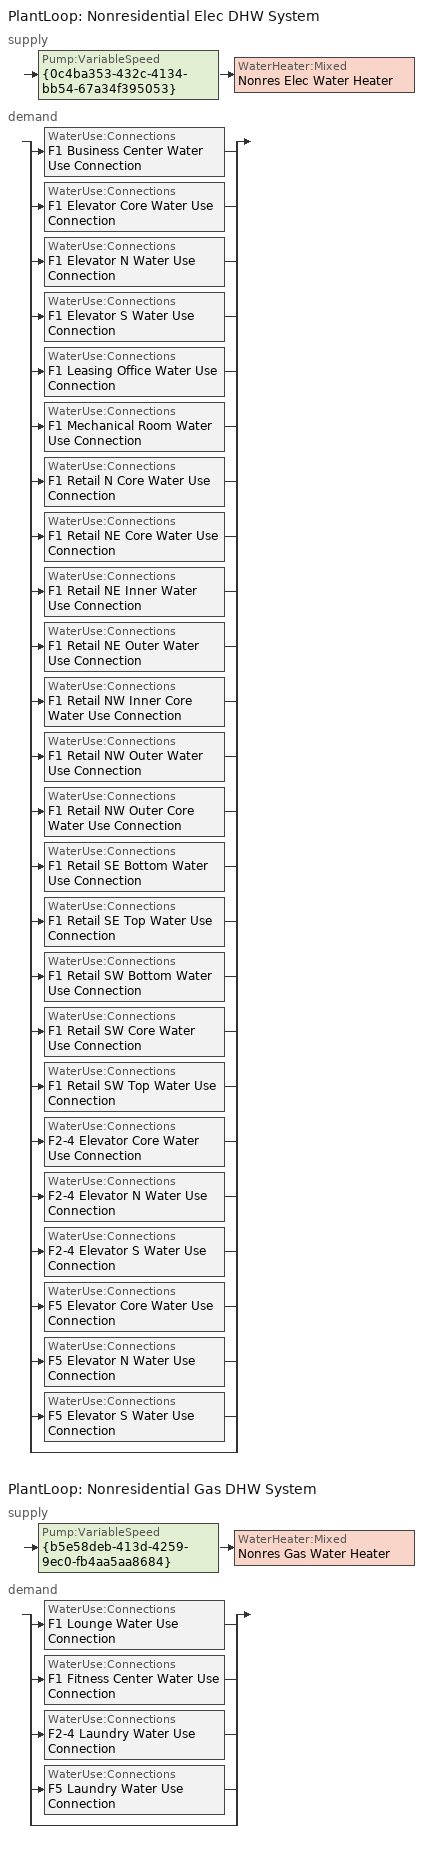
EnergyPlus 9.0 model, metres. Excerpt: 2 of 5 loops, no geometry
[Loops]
PlantLoop 'Nonresidential Elec DHW System'
 supply: Pump:VariableSpeed '{0c4ba353-432c-4134-bb54-67a34f395053}' > WaterHeater:Mixed 'Nonres Elec Water Heater'
 demand: split
  | WaterUse:Connections 'F1 Business Center Water Use Connection'
  | WaterUse:Connections 'F1 Elevator Core Water Use Connection'
  | WaterUse:Connections 'F1 Elevator N Water Use Connection'
  | WaterUse:Connections 'F1 Elevator S Water Use Connection'
  | WaterUse:Connections 'F1 Leasing Office Water Use Connection'
  | WaterUse:Connections 'F1 Mechanical Room Water Use Connection'
  | WaterUse:Connections 'F1 Retail N Core Water Use Connection'
  | WaterUse:Connections 'F1 Retail NE Core Water Use Connection'
  | WaterUse:Connections 'F1 Retail NE Inner Water Use Connection'
  | WaterUse:Connections 'F1 Retail NE Outer Water Use Connection'
  | WaterUse:Connections 'F1 Retail NW Inner Core Water Use Connection'
  | WaterUse:Connections 'F1 Retail NW Outer Water Use Connection'
  | WaterUse:Connections 'F1 Retail NW Outer Core Water Use Connection'
  | WaterUse:Connections 'F1 Retail SE Bottom Water Use Connection'
  | WaterUse:Connections 'F1 Retail SE Top Water Use Connection'
  | WaterUse:Connections 'F1 Retail SW Bottom Water Use Connection'
  | WaterUse:Connections 'F1 Retail SW Core Water Use Connection'
  | WaterUse:Connections 'F1 Retail SW Top Water Use Connection'
  | WaterUse:Connections 'F2-4 Elevator Core Water Use Connection'
  | WaterUse:Connections 'F2-4 Elevator N Water Use Connection'
  | WaterUse:Connections 'F2-4 Elevator S Water Use Connection'
  | WaterUse:Connections 'F5 Elevator Core Water Use Connection'
  | WaterUse:Connections 'F5 Elevator N Water Use Connection'
  | WaterUse:Connections 'F5 Elevator S Water Use Connection'
  | bypass
PlantLoop 'Nonresidential Gas DHW System'
 supply: Pump:VariableSpeed '{b5e58deb-413d-4259-9ec0-fb4aa5aa8684}' > WaterHeater:Mixed 'Nonres Gas Water Heater'
 demand: split
  | WaterUse:Connections 'F1 Lounge Water Use Connection'
  | WaterUse:Connections 'F1 Fitness Center Water Use Connection'
  | WaterUse:Connections 'F2-4 Laundry Water Use Connection'
  | WaterUse:Connections 'F5 Laundry Water Use Connection'
  | bypass
[SizingPeriod:DesignDay]
RIVERSIDE-MUNI JUL Clg 0.4% Condns DB=>MCWB: Month=7; Day of Month=21; Day Type=SummerDesignDay; Maximum Dry-Bulb Temperature {C}=38.8; Daily Dry-Bulb Temperature Range {deltaC}=0; Dry-Bulb Temperature Range Modifier Type=DefaultMultipliers; Humidity Condition Type=Wetbulb; Wetbulb or DewPoint at Maximum Dry-Bulb {C}=21.5; Barometric Pressure {Pa}=98287; Wind Speed {m/s}=4.5; Wind Direction {deg}=270; Rain Indicator=No; Snow Indicator=No; Daylight Saving Time Indicator=No; Solar Model Indicator=ASHRAETau; ASHRAE Clear Sky Optical Depth for Beam Irradiance (taub)=0.461; ASHRAE Clear Sky Optical Depth for Diffuse Irradiance (taud)=1.976
[Coil:Cooling:DX:SingleSpeed] Availability Schedule=Always On Discrete; Gross Rated Total Cooling Capacity {W}=Autosize; Gross Rated Sensible Heat Ratio=Autosize; Gross Rated Cooling COP {W/W}=3; Rated Air Flow Rate {m3/s}=Autosize; Rated Evaporator Fan Power Per Volume Flow Rate {W/(m3/s)}=773.3; Total Cooling Capacity Function of Temperature Curve=CoilClgDXQRatio_fTwbToadbSI; Total Cooling Capacity Function of Flow Fraction Curve=CoilClgDXSnglQRatio_fCFMRatio; Energy Input Ratio Function of Flow Fraction Curve=CoilClgDXSnglEIRRatio_fCFMRatio; Condenser Type=AirCooled; Evaporative Condenser Effectiveness=0; Evaporative Condenser Air Flow Rate {m3/s}=Autosize; Evaporative Condenser Pump Rated Power Consumption {W}=Autosize; Crankcase Heater Capacity {W}=0; Maximum Outdoor Dry-Bulb Temperature for Crankcase Heater Operation {C}=0; Basin Heater Capacity {W/K}=0; Basin Heater Setpoint Temperature {C}=10
Name | Energy Input Ratio Function of Temperature Curve | Part Load Fraction Correlation Curve
PropNoClg CoilClg-4 | Curve Biquadratic 4 | Curve Quadratic 4
PropNoClg CoilClg-5 | Curve Biquadratic 5 | Curve Quadratic 5
PropNoClg CoilClg-6 | Curve Biquadratic 6 | Curve Quadratic 6
PropNoClg CoilClg-7 | Curve Biquadratic 7 | Curve Quadratic 7
PropNoClg CoilClg-8 | Curve Biquadratic 8 | Curve Quadratic 8
PropNoClg CoilClg-9 | Curve Biquadratic 9 | Curve Quadratic 9
PropNoClg CoilClg-10 | Curve Biquadratic 10 | Curve Quadratic 10
PropNoClg CoilClg-11 | Curve Biquadratic 11 | Curve Quadratic 11
PropNoClg CoilClg-14 | Curve Biquadratic 14 | Curve Quadratic 14
PropNoClg CoilClg-12 | Curve Biquadratic 12 | Curve Quadratic 12
PropNoClg CoilClg-13 | Curve Biquadratic 13 | Curve Quadratic 13
PropNoClg CoilClg-15 | Curve Biquadratic 15 | Curve Quadratic 15
PropNoClg CoilClg-16 | Curve Biquadratic 16 | Curve Quadratic 16
PropNoClg CoilClg-17 | Curve Biquadratic 17 | Curve Quadratic 17
PropNoClg CoilClg-18 | Curve Biquadratic 18 | Curve Quadratic 18
PropNoClg CoilClg-19 | Curve Biquadratic 19 | Curve Quadratic 19
PropNoClg CoilClg-20 | Curve Biquadratic 20 | Curve Quadratic 20
PropNoClg CoilClg-21 | Curve Biquadratic 21 | Curve Quadratic 21
PropNoClg CoilClg-22 | Curve Biquadratic 22 | Curve Quadratic 22
[AvailabilityManager:NightCycle] Applicability Schedule=Always On Discrete; Control Type=CycleOnAny; Thermostat Tolerance {deltaC}=1.11111; Cycling Run Time Control Type=ThermostatWithMinimumRunTime; Cycling Run Time {s}=900
Name | Fan Schedule
Availability Manager Night Cycle 1 | RetailHVACAvail
Availability Manager Night Cycle 2 | OfficeHVACAvail
[AvailabilityManager:Scheduled] Schedule=Always On Discrete
BaseSys5 OACtrl OA System Availability Manager; DOAS1 OACtrl OA System Availability Manager
[PlantLoop] Fluid Type=Water; Maximum Loop Temperature {C}=100; Minimum Loop Temperature {C}=0; Maximum Loop Flow Rate {m3/s}=Autosize; Minimum Loop Flow Rate {m3/s}=0; Plant Loop Volume {m3}=Autocalculate; Load Distribution Scheme=Optimal; Plant Loop Demand Calculation Scheme=SingleSetpoint
Name | Plant Equipment Operation Scheme
Nonresidential Elec DHW System | Nonresidential Elec DHW System Operation Schemes
Nonresidential Gas DHW System | Nonresidential Gas DHW System Operation Schemes
[Sizing:Plant] Loop Type=Heating; Design Loop Exit Temperature {C}=57.2222; Loop Design Temperature Difference {deltaC}=44.4444; Sizing Option=NonCoincident; Zone Timesteps in Averaging Window=1; Coincident Sizing Factor Mode=None
Nonresidential Elec DHW System; Nonresidential Gas DHW System
[Pump:VariableSpeed] Design Maximum Flow Rate {m3/s}=Autosize; Design Pump Head {Pa}=0; Design Power Consumption {W}=Autosize; Motor Efficiency=0.9; Fraction of Motor Inefficiencies to Fluid Stream=0; Coefficient 1 of the Part Load Performance Curve=0; Coefficient 2 of the Part Load Performance Curve=1; Coefficient 3 of the Part Load Performance Curve=0; Coefficient 4 of the Part Load Performance Curve=0; Design Minimum Flow Rate {m3/s}=0; Pump Control Type=Intermittent; Skin Loss Radiative Fraction=0.5; Design Power Sizing Method=PowerPerFlowPerPressure; Design Electric Power per Unit Flow Rate {W/(m3/s)}=348701.1; Design Shaft Power per Unit Flow Rate per Unit Head=1.28205; Design Minimum Flow Rate Fraction=0
{0c4ba353-432c-4134-bb54-67a34f395053}; {b5e58deb-413d-4259-9ec0-fb4aa5aa8684}
[PlantEquipmentOperationSchemes] Control Scheme Object Type 1=PlantEquipmentOperation:HeatingLoad; Control Scheme Schedule Name 1=Always On Discrete
Name | Control Scheme Name 1
Nonresidential Elec DHW System Operation Schemes | Nonresidential Elec DHW System Heating Operation Scheme
Nonresidential Gas DHW System Operation Schemes | Nonresidential Gas DHW System Heating Operation Scheme
[PlantEquipmentOperation:HeatingLoad] Load Range Lower Limit 1 {W}=0; Load Range Upper Limit 1 {W}=1000000000
Name | Range Equipment List Name 1
Nonresidential Elec DHW System Heating Operation Scheme | Nonresidential Elec DHW System Heating Equipment List
Nonresidential Gas DHW System Heating Operation Scheme | Nonresidential Gas DHW System Heating Equipment List
[PlantEquipmentList]
Nonresidential Elec DHW System Heating Equipment List: WaterHeater:Mixed, Nonres Elec Water Heater
Nonresidential Gas DHW System Heating Equipment List: WaterHeater:Mixed, Nonres Gas Water Heater
[WaterHeater:Mixed] Deadband Temperature Difference {deltaC}=2; Maximum Temperature Limit {C}=82.22; Heater Control Type=Cycle; Heater Ignition Minimum Flow Rate {m3/s}=0; Heater Ignition Delay {s}=0; Off Cycle Parasitic Fuel Consumption Rate {W}=20; Off Cycle Parasitic Heat Fraction to Tank=0.8; On Cycle Parasitic Fuel Consumption Rate {W}=0; On Cycle Parasitic Heat Fraction to Tank=0; Ambient Temperature Indicator=Schedule; Off Cycle Loss Fraction to Zone=1; On Cycle Loss Coefficient to Ambient Temperature {W/K}=6; On Cycle Loss Fraction to Zone=1; Use Side Effectiveness=1; Source Side Effectiveness=1; Use Side Design Flow Rate {m3/s}=Autosize; Source Side Design Flow Rate {m3/s}=Autosize; Indirect Water Heating Recovery Time {hr}=1.5; Source Side Flow Control Mode=IndirectHeatPrimarySetpoint
Name | Tank Volume {m3} | Setpoint Temperature Schedule | Heater Maximum Capacity {W} | Heater Fuel Type | Heater Thermal Efficiency | Ambient Temperature Schedule | Off Cycle Loss Coefficient to Ambient Temperature {W/K}
Nonres Elec Water Heater | 0.0912598 | Nonres Elec Water Heater Setpoint Temp | 7026.73 | Electricity | 0.99 | Nonres Elec Water Heater Ambient Temperature | 0.299354
Nonres Gas Water Heater | 0.0223027 | Nonres Gas Water Heater Setpoint Temp | 2146.56 | NaturalGas | 0.8 | Nonres Gas Water Heater Ambient Temperature | 4.74783
[WaterUse:Connections]
Name | Water Use Equipment Name 1
F1 Business Center Water Use Connection | F1 Business Center Water Use Equipment
F1 Elevator Core Water Use Connection | F1 Elevator Core Water Use Equipment
F1 Elevator N Water Use Connection | F1 Elevator N Water Use Equipment
F1 Elevator S Water Use Connection | F1 Elevator S Water Use Equipment
F1 Leasing Office Water Use Connection | F1 Leasing Office Water Use Equipment
F1 Mechanical Room Water Use Connection | F1 Mechanical Room Water Use Equipment
F1 Retail N Core Water Use Connection | F1 Retail N Core Water Use Equipment
F1 Retail NE Core Water Use Connection | F1 Retail NE Core Water Use Equipment
F1 Retail NE Inner Water Use Connection | F1 Retail NE Inner Water Use Equipment
F1 Retail NE Outer Water Use Connection | F1 Retail NE Outer Water Use Equipment
F1 Retail NW Inner Core Water Use Connection | F1 Retail NW Inner Core Water Use Equipment
F1 Retail NW Outer Water Use Connection | F1 Retail NW Outer Water Use Equipment
F1 Retail NW Outer Core Water Use Connection | F1 Retail NW Outer Core Water Use Equipment
F1 Retail SE Bottom Water Use Connection | F1 Retail SE Bottom Water Use Equipment
F1 Retail SE Top Water Use Connection | F1 Retail SE Top Water Use Equipment
F1 Retail SW Bottom Water Use Connection | F1 Retail SW Bottom Water Use Equipment
F1 Retail SW Core Water Use Connection | F1 Retail SW Core Water Use Equipment
F1 Retail SW Top Water Use Connection | F1 Retail SW Top Water Use Equipment
F2-4 Elevator Core Water Use Connection | F2-4 Elevator Core Water Use Equipment
F2-4 Elevator N Water Use Connection | F2-4 Elevator N Water Use Equipment
F2-4 Elevator S Water Use Connection | F2-4 Elevator S Water Use Equipment
F5 Elevator Core Water Use Connection | F5 Elevator Core Water Use Equipment
F5 Elevator N Water Use Connection | F5 Elevator N Water Use Equipment
F5 Elevator S Water Use Connection | F5 Elevator S Water Use Equipment
F1 Lounge Water Use Connection | F1 Lounge Water Use Equipment
F1 Fitness Center Water Use Connection | F1 Fitness Center Water Use Equipment
F2-4 Laundry Water Use Connection | F2-4 Laundry Water Use Equipment
F5 Laundry Water Use Connection | F5 Laundry Water Use Equipment
[WaterUse:Equipment]
Name | Peak Flow Rate {m3/s} | Flow Rate Fraction Schedule | Target Temperature Schedule
F1 Business Center Water Use Equipment | 1.13568e-06 | RetailServiceHotWater | F1 Business Center Target SHW Temp
F1 Elevator Core Water Use Equipment | 7.09765e-09 | RetailServiceHotWater | F1 Elevator Core Target SHW Temp
F1 Elevator N Water Use Equipment | 7.09765e-09 | RetailServiceHotWater | F1 Elevator N Target SHW Temp
F1 Elevator S Water Use Equipment | 7.09765e-09 | RetailServiceHotWater | F1 Elevator S Target SHW Temp
F1 Leasing Office Water Use Equipment | 3.26492e-07 | RetailServiceHotWater | F1 Leasing Office Target SHW Temp
F1 Mechanical Room Water Use Equipment | 1.22647e-07 | RetailServiceHotWater | F1 Mechanical Room Target SHW Temp
F1 Retail N Core Water Use Equipment | 2.62666e-06 | RetailServiceHotWater | F1 Retail N Core Target SHW Temp
F1 Retail NE Core Water Use Equipment | 2.2717e-06 | RetailServiceHotWater | F1 Retail NE Core Target SHW Temp
F1 Retail NE Inner Water Use Equipment | 2.2717e-06 | RetailServiceHotWater | F1 Retail NE Inner Target SHW Temp
F1 Retail NE Outer Water Use Equipment | 2.2717e-06 | RetailServiceHotWater | F1 Retail NE Outer Target SHW Temp
F1 Retail NW Inner Core Water Use Equipment | 2.2717e-06 | RetailServiceHotWater | F1 Retail NW Inner Core Target SHW Temp
F1 Retail NW Outer Water Use Equipment | 2.2717e-06 | RetailServiceHotWater | F1 Retail NW Outer Target SHW Temp
F1 Retail NW Outer Core Water Use Equipment | 2.2717e-06 | RetailServiceHotWater | F1 Retail NW Outer Core Target SHW Temp
F1 Retail SE Bottom Water Use Equipment | 2.2717e-06 | RetailServiceHotWater | F1 Retail SE Bottom Target SHW Temp
F1 Retail SE Top Water Use Equipment | 2.2717e-06 | RetailServiceHotWater | F1 Retail SE Top Target SHW Temp
F1 Retail SW Bottom Water Use Equipment | 2.2717e-06 | RetailServiceHotWater | F1 Retail SW Bottom Target SHW Temp
F1 Retail SW Core Water Use Equipment | 2.2717e-06 | RetailServiceHotWater | F1 Retail SW Core Target SHW Temp
F1 Retail SW Top Water Use Equipment | 2.44207e-06 | RetailServiceHotWater | F1 Retail SW Top Target SHW Temp
F2-4 Elevator Core Water Use Equipment | 2.12929e-08 | OfficeServiceHotWater | F2-4 Elevator Core Target SHW Temp
F2-4 Elevator N Water Use Equipment | 2.12929e-08 | OfficeServiceHotWater | F2-4 Elevator N Target SHW Temp
F2-4 Elevator S Water Use Equipment | 2.12929e-08 | OfficeServiceHotWater | F2-4 Elevator S Target SHW Temp
F5 Elevator Core Water Use Equipment | 7.09765e-09 | OfficeServiceHotWater | F5 Elevator Core Target SHW Temp
F5 Elevator N Water Use Equipment | 7.09765e-09 | OfficeServiceHotWater | F5 Elevator N Target SHW Temp
F5 Elevator S Water Use Equipment | 7.09765e-09 | OfficeServiceHotWater | F5 Elevator S Target SHW Temp
F1 Lounge Water Use Equipment | 3.3124e-06 | RetailServiceHotWater | F1 Lounge Target SHW Temp
F1 Fitness Center Water Use Equipment | 1.70344e-06 | RetailServiceHotWater | F1 Fitness Center Target SHW Temp
F2-4 Laundry Water Use Equipment | 1.64098e-06 | OfficeServiceHotWater | F2-4 Laundry Target SHW Temp
F5 Laundry Water Use Equipment | 5.46992e-07 | OfficeServiceHotWater | F5 Laundry Target SHW Temp
[SetpointManager:Scheduled] Control Variable=Temperature
Name | Schedule | Setpoint Node or NodeList
{9bee4137-07cf-4eaf-bc96-db3157787a11} | Nonresidential Elec DHW System Supply Temp Schedule | Nonresidential Elec DHW System Supply Mixer Outlet Node
{8a7a3947-4c25-449f-9390-e85cb06c108f} | Nonresidential Gas DHW System Supply Temp Schedule | Nonresidential Gas DHW System Supply Mixer Outlet Node
[Schedule:Year]
OfficeHVACAvail: OfficeHVACAvailWk, 1, 1, 12, 31
OfficeServiceHotWater: OfficeServiceHotWaterWk, 1, 1, 12, 31
RetailHVACAvail: RetailHVACAvailWk, 1, 1, 12, 31
RetailServiceHotWater: RetailServiceHotWaterWk, 1, 1, 12, 31
F1 Business Center Target SHW Temp: F1 Business Center Target SHW Temp Week Rule - Jan1-Dec31, 1, 1, 12, 31
F1 Elevator Core Target SHW Temp: F1 Elevator Core Target SHW Temp Week Rule - Jan1-Dec31, 1, 1, 12, 31
F1 Elevator N Target SHW Temp: F1 Elevator N Target SHW Temp Week Rule - Jan1-Dec31, 1, 1, 12, 31
F1 Elevator S Target SHW Temp: F1 Elevator S Target SHW Temp Week Rule - Jan1-Dec31, 1, 1, 12, 31
F1 Fitness Center Target SHW Temp: F1 Fitness Center Target SHW Temp Week Rule - Jan1-Dec31, 1, 1, 12, 31
F1 Leasing Office Target SHW Temp: F1 Leasing Office Target SHW Temp Week Rule - Jan1-Dec31, 1, 1, 12, 31
F1 Lounge Target SHW Temp: F1 Lounge Target SHW Temp Week Rule - Jan1-Dec31, 1, 1, 12, 31
F1 Mechanical Room Target SHW Temp: F1 Mechanical Room Target SHW Temp Week Rule - Jan1-Dec31, 1, 1, 12, 31
F1 Retail N Core Target SHW Temp: F1 Retail N Core Target SHW Temp Week Rule - Jan1-Dec31, 1, 1, 12, 31
F1 Retail NE Core Target SHW Temp: F1 Retail NE Core Target SHW Temp Week Rule - Jan1-Dec31, 1, 1, 12, 31
F1 Retail NE Inner Target SHW Temp: F1 Retail NE Inner Target SHW Temp Week Rule - Jan1-Dec31, 1, 1, 12, 31
F1 Retail NE Outer Target SHW Temp: F1 Retail NE Outer Target SHW Temp Week Rule - Jan1-Dec31, 1, 1, 12, 31
F1 Retail NW Inner Core Target SHW Temp: F1 Retail NW Inner Core Target SHW Temp Week Rule - Jan1-Dec31, 1, 1, 12, 31
F1 Retail NW Outer Core Target SHW Temp: F1 Retail NW Outer Core Target SHW Temp Week Rule - Jan1-Dec31, 1, 1, 12, 31
F1 Retail NW Outer Target SHW Temp: F1 Retail NW Outer Target SHW Temp Week Rule - Jan1-Dec31, 1, 1, 12, 31
F1 Retail SE Bottom Target SHW Temp: F1 Retail SE Bottom Target SHW Temp Week Rule - Jan1-Dec31, 1, 1, 12, 31
F1 Retail SE Top Target SHW Temp: F1 Retail SE Top Target SHW Temp Week Rule - Jan1-Dec31, 1, 1, 12, 31
F1 Retail SW Bottom Target SHW Temp: F1 Retail SW Bottom Target SHW Temp Week Rule - Jan1-Dec31, 1, 1, 12, 31
F1 Retail SW Core Target SHW Temp: F1 Retail SW Core Target SHW Temp Week Rule - Jan1-Dec31, 1, 1, 12, 31
F1 Retail SW Top Target SHW Temp: F1 Retail SW Top Target SHW Temp Week Rule - Jan1-Dec31, 1, 1, 12, 31
F2-4 Elevator Core Target SHW Temp: F2-4 Elevator Core Target SHW Temp Week Rule - Jan1-Dec31, 1, 1, 12, 31
F2-4 Elevator N Target SHW Temp: F2-4 Elevator N Target SHW Temp Week Rule - Jan1-Dec31, 1, 1, 12, 31
F2-4 Elevator S Target SHW Temp: F2-4 Elevator S Target SHW Temp Week Rule - Jan1-Dec31, 1, 1, 12, 31
F2-4 Laundry Target SHW Temp: F2-4 Laundry Target SHW Temp Week Rule - Jan1-Dec31, 1, 1, 12, 31
F5 Elevator Core Target SHW Temp: F5 Elevator Core Target SHW Temp Week Rule - Jan1-Dec31, 1, 1, 12, 31
F5 Elevator N Target SHW Temp: F5 Elevator N Target SHW Temp Week Rule - Jan1-Dec31, 1, 1, 12, 31
F5 Elevator S Target SHW Temp: F5 Elevator S Target SHW Temp Week Rule - Jan1-Dec31, 1, 1, 12, 31
F5 Laundry Target SHW Temp: F5 Laundry Target SHW Temp Week Rule - Jan1-Dec31, 1, 1, 12, 31
Nonres Elec Water Heater Ambient Temperature: Nonres Elec Water Heater Ambient Temperature Week Rule - Jan1-Dec31, 1, 1, 12, 31
Nonres Elec Water Heater Setpoint Temp: Nonres Elec Water Heater Setpoint Temp Week Rule - Jan1-Dec31, 1, 1, 12, 31
Nonres Gas Water Heater Ambient Temperature: Nonres Gas Water Heater Ambient Temperature Week Rule - Jan1-Dec31, 1, 1, 12, 31
Nonres Gas Water Heater Setpoint Temp: Nonres Gas Water Heater Setpoint Temp Week Rule - Jan1-Dec31, 1, 1, 12, 31
Nonresidential Elec DHW System Supply Temp Schedule: Nonresidential Elec DHW System Supply Temp Schedule Week Rule - Jan1-Dec31, 1, 1, 12, 31
Nonresidential Gas DHW System Supply Temp Schedule: Nonresidential Gas DHW System Supply Temp Schedule Week Rule - Jan1-Dec31, 1, 1, 12, 31
[Schedule:Week:Daily]
OfficeHVACAvailWk: OfficeHVACAvailSun, OfficeHVACAvailWD, OfficeHVACAvailWD, OfficeHVACAvailWD, OfficeHVACAvailWD, OfficeHVACAvailWD, OfficeHVACAvailSat, OfficeHVACAvailSun, AllOnHVACAvailDay, AllOnHVACAvailDay, OfficeHVACAvailSun, OfficeHVACAvailSun
OfficeServiceHotWaterWk: OfficeServiceHotWaterSun, OfficeServiceHotWaterWD, OfficeServiceHotWaterWD, OfficeServiceHotWaterWD, OfficeServiceHotWaterWD, OfficeServiceHotWaterWD, OfficeServiceHotWaterSat, OfficeServiceHotWaterSun, OnDay, OffDay, OfficeServiceHotWaterSun, OfficeServiceHotWaterSun
RetailHVACAvailWk: RetailHVACAvailSun, RetailHVACAvailWD, RetailHVACAvailWD, RetailHVACAvailWD, RetailHVACAvailWD, RetailHVACAvailWD, RetailHVACAvailSat, RetailHVACAvailSun, AllOnHVACAvailDay, AllOnHVACAvailDay, RetailHVACAvailSun, RetailHVACAvailSun
RetailServiceHotWaterWk: RetailServiceHotWaterSun, RetailServiceHotWaterWD, RetailServiceHotWaterWD, RetailServiceHotWaterWD, RetailServiceHotWaterWD, RetailServiceHotWaterWD, RetailServiceHotWaterSat, RetailServiceHotWaterSun, OnDay, OffDay, RetailServiceHotWaterSun, RetailServiceHotWaterSun
F1 Business Center Target SHW Temp Week Rule - Jan1-Dec31: {af8e128d-4072-4ac7-8541-a9add66e8e8f}, {af8e128d-4072-4ac7-8541-a9add66e8e8f}, {af8e128d-4072-4ac7-8541-a9add66e8e8f}, {af8e128d-4072-4ac7-8541-a9add66e8e8f}, {af8e128d-4072-4ac7-8541-a9add66e8e8f}, {af8e128d-4072-4ac7-8541-a9add66e8e8f}, {af8e128d-4072-4ac7-8541-a9add66e8e8f}, {af8e128d-4072-4ac7-8541-a9add66e8e8f}, {af8e128d-4072-4ac7-8541-a9add66e8e8f}, {af8e128d-4072-4ac7-8541-a9add66e8e8f}, {af8e128d-4072-4ac7-8541-a9add66e8e8f}, {af8e128d-4072-4ac7-8541-a9add66e8e8f}
F1 Elevator Core Target SHW Temp Week Rule - Jan1-Dec31: {19158b27-286d-496d-996f-47dd9a70c4f5}, {19158b27-286d-496d-996f-47dd9a70c4f5}, {19158b27-286d-496d-996f-47dd9a70c4f5}, {19158b27-286d-496d-996f-47dd9a70c4f5}, {19158b27-286d-496d-996f-47dd9a70c4f5}, {19158b27-286d-496d-996f-47dd9a70c4f5}, {19158b27-286d-496d-996f-47dd9a70c4f5}, {19158b27-286d-496d-996f-47dd9a70c4f5}, {19158b27-286d-496d-996f-47dd9a70c4f5}, {19158b27-286d-496d-996f-47dd9a70c4f5}, {19158b27-286d-496d-996f-47dd9a70c4f5}, {19158b27-286d-496d-996f-47dd9a70c4f5}
F1 Elevator N Target SHW Temp Week Rule - Jan1-Dec31: {27676ebd-6a2d-4aea-800f-67342c828be3}, {27676ebd-6a2d-4aea-800f-67342c828be3}, {27676ebd-6a2d-4aea-800f-67342c828be3}, {27676ebd-6a2d-4aea-800f-67342c828be3}, {27676ebd-6a2d-4aea-800f-67342c828be3}, {27676ebd-6a2d-4aea-800f-67342c828be3}, {27676ebd-6a2d-4aea-800f-67342c828be3}, {27676ebd-6a2d-4aea-800f-67342c828be3}, {27676ebd-6a2d-4aea-800f-67342c828be3}, {27676ebd-6a2d-4aea-800f-67342c828be3}, {27676ebd-6a2d-4aea-800f-67342c828be3}, {27676ebd-6a2d-4aea-800f-67342c828be3}
F1 Elevator S Target SHW Temp Week Rule - Jan1-Dec31: {af52bba1-3b80-4ea0-a934-28197bcca667}, {af52bba1-3b80-4ea0-a934-28197bcca667}, {af52bba1-3b80-4ea0-a934-28197bcca667}, {af52bba1-3b80-4ea0-a934-28197bcca667}, {af52bba1-3b80-4ea0-a934-28197bcca667}, {af52bba1-3b80-4ea0-a934-28197bcca667}, {af52bba1-3b80-4ea0-a934-28197bcca667}, {af52bba1-3b80-4ea0-a934-28197bcca667}, {af52bba1-3b80-4ea0-a934-28197bcca667}, {af52bba1-3b80-4ea0-a934-28197bcca667}, {af52bba1-3b80-4ea0-a934-28197bcca667}, {af52bba1-3b80-4ea0-a934-28197bcca667}
F1 Fitness Center Target SHW Temp Week Rule - Jan1-Dec31: {b4c6895d-ef01-4c96-96b1-36c8ac9d6cc6}, {b4c6895d-ef01-4c96-96b1-36c8ac9d6cc6}, {b4c6895d-ef01-4c96-96b1-36c8ac9d6cc6}, {b4c6895d-ef01-4c96-96b1-36c8ac9d6cc6}, {b4c6895d-ef01-4c96-96b1-36c8ac9d6cc6}, {b4c6895d-ef01-4c96-96b1-36c8ac9d6cc6}, {b4c6895d-ef01-4c96-96b1-36c8ac9d6cc6}, {b4c6895d-ef01-4c96-96b1-36c8ac9d6cc6}, {b4c6895d-ef01-4c96-96b1-36c8ac9d6cc6}, {b4c6895d-ef01-4c96-96b1-36c8ac9d6cc6}, {b4c6895d-ef01-4c96-96b1-36c8ac9d6cc6}, {b4c6895d-ef01-4c96-96b1-36c8ac9d6cc6}
F1 Leasing Office Target SHW Temp Week Rule - Jan1-Dec31: {be0ffa92-f8aa-48a9-95b6-38dc0b454e0f}, {be0ffa92-f8aa-48a9-95b6-38dc0b454e0f}, {be0ffa92-f8aa-48a9-95b6-38dc0b454e0f}, {be0ffa92-f8aa-48a9-95b6-38dc0b454e0f}, {be0ffa92-f8aa-48a9-95b6-38dc0b454e0f}, {be0ffa92-f8aa-48a9-95b6-38dc0b454e0f}, {be0ffa92-f8aa-48a9-95b6-38dc0b454e0f}, {be0ffa92-f8aa-48a9-95b6-38dc0b454e0f}, {be0ffa92-f8aa-48a9-95b6-38dc0b454e0f}, {be0ffa92-f8aa-48a9-95b6-38dc0b454e0f}, {be0ffa92-f8aa-48a9-95b6-38dc0b454e0f}, {be0ffa92-f8aa-48a9-95b6-38dc0b454e0f}
F1 Lounge Target SHW Temp Week Rule - Jan1-Dec31: {8ef7c875-4215-4679-9c2d-3391b62a104f}, {8ef7c875-4215-4679-9c2d-3391b62a104f}, {8ef7c875-4215-4679-9c2d-3391b62a104f}, {8ef7c875-4215-4679-9c2d-3391b62a104f}, {8ef7c875-4215-4679-9c2d-3391b62a104f}, {8ef7c875-4215-4679-9c2d-3391b62a104f}, {8ef7c875-4215-4679-9c2d-3391b62a104f}, {8ef7c875-4215-4679-9c2d-3391b62a104f}, {8ef7c875-4215-4679-9c2d-3391b62a104f}, {8ef7c875-4215-4679-9c2d-3391b62a104f}, {8ef7c875-4215-4679-9c2d-3391b62a104f}, {8ef7c875-4215-4679-9c2d-3391b62a104f}
F1 Mechanical Room Target SHW Temp Week Rule - Jan1-Dec31: {e483567b-bafe-45cd-9e48-d0d67f32170e}, {e483567b-bafe-45cd-9e48-d0d67f32170e}, {e483567b-bafe-45cd-9e48-d0d67f32170e}, {e483567b-bafe-45cd-9e48-d0d67f32170e}, {e483567b-bafe-45cd-9e48-d0d67f32170e}, {e483567b-bafe-45cd-9e48-d0d67f32170e}, {e483567b-bafe-45cd-9e48-d0d67f32170e}, {e483567b-bafe-45cd-9e48-d0d67f32170e}, {e483567b-bafe-45cd-9e48-d0d67f32170e}, {e483567b-bafe-45cd-9e48-d0d67f32170e}, {e483567b-bafe-45cd-9e48-d0d67f32170e}, {e483567b-bafe-45cd-9e48-d0d67f32170e}
F1 Retail N Core Target SHW Temp Week Rule - Jan1-Dec31: {7af7e346-3db4-4b93-947f-6b6d39261267}, {7af7e346-3db4-4b93-947f-6b6d39261267}, {7af7e346-3db4-4b93-947f-6b6d39261267}, {7af7e346-3db4-4b93-947f-6b6d39261267}, {7af7e346-3db4-4b93-947f-6b6d39261267}, {7af7e346-3db4-4b93-947f-6b6d39261267}, {7af7e346-3db4-4b93-947f-6b6d39261267}, {7af7e346-3db4-4b93-947f-6b6d39261267}, {7af7e346-3db4-4b93-947f-6b6d39261267}, {7af7e346-3db4-4b93-947f-6b6d39261267}, {7af7e346-3db4-4b93-947f-6b6d39261267}, {7af7e346-3db4-4b93-947f-6b6d39261267}
F1 Retail NE Core Target SHW Temp Week Rule - Jan1-Dec31: {278d49fa-6f00-4835-ac42-3d75e17d3209}, {278d49fa-6f00-4835-ac42-3d75e17d3209}, {278d49fa-6f00-4835-ac42-3d75e17d3209}, {278d49fa-6f00-4835-ac42-3d75e17d3209}, {278d49fa-6f00-4835-ac42-3d75e17d3209}, {278d49fa-6f00-4835-ac42-3d75e17d3209}, {278d49fa-6f00-4835-ac42-3d75e17d3209}, {278d49fa-6f00-4835-ac42-3d75e17d3209}, {278d49fa-6f00-4835-ac42-3d75e17d3209}, {278d49fa-6f00-4835-ac42-3d75e17d3209}, {278d49fa-6f00-4835-ac42-3d75e17d3209}, {278d49fa-6f00-4835-ac42-3d75e17d3209}
F1 Retail NE Inner Target SHW Temp Week Rule - Jan1-Dec31: {eafc3068-fdc1-450b-ba19-1e98ded451e3}, {eafc3068-fdc1-450b-ba19-1e98ded451e3}, {eafc3068-fdc1-450b-ba19-1e98ded451e3}, {eafc3068-fdc1-450b-ba19-1e98ded451e3}, {eafc3068-fdc1-450b-ba19-1e98ded451e3}, {eafc3068-fdc1-450b-ba19-1e98ded451e3}, {eafc3068-fdc1-450b-ba19-1e98ded451e3}, {eafc3068-fdc1-450b-ba19-1e98ded451e3}, {eafc3068-fdc1-450b-ba19-1e98ded451e3}, {eafc3068-fdc1-450b-ba19-1e98ded451e3}, {eafc3068-fdc1-450b-ba19-1e98ded451e3}, {eafc3068-fdc1-450b-ba19-1e98ded451e3}
F1 Retail NE Outer Target SHW Temp Week Rule - Jan1-Dec31: {96928e54-cfd7-41e5-8b31-e5161cb30fa6}, {96928e54-cfd7-41e5-8b31-e5161cb30fa6}, {96928e54-cfd7-41e5-8b31-e5161cb30fa6}, {96928e54-cfd7-41e5-8b31-e5161cb30fa6}, {96928e54-cfd7-41e5-8b31-e5161cb30fa6}, {96928e54-cfd7-41e5-8b31-e5161cb30fa6}, {96928e54-cfd7-41e5-8b31-e5161cb30fa6}, {96928e54-cfd7-41e5-8b31-e5161cb30fa6}, {96928e54-cfd7-41e5-8b31-e5161cb30fa6}, {96928e54-cfd7-41e5-8b31-e5161cb30fa6}, {96928e54-cfd7-41e5-8b31-e5161cb30fa6}, {96928e54-cfd7-41e5-8b31-e5161cb30fa6}
F1 Retail NW Inner Core Target SHW Temp Week Rule - Jan1-Dec31: {c38678a9-1928-4654-884f-75da8b6fd60f}, {c38678a9-1928-4654-884f-75da8b6fd60f}, {c38678a9-1928-4654-884f-75da8b6fd60f}, {c38678a9-1928-4654-884f-75da8b6fd60f}, {c38678a9-1928-4654-884f-75da8b6fd60f}, {c38678a9-1928-4654-884f-75da8b6fd60f}, {c38678a9-1928-4654-884f-75da8b6fd60f}, {c38678a9-1928-4654-884f-75da8b6fd60f}, {c38678a9-1928-4654-884f-75da8b6fd60f}, {c38678a9-1928-4654-884f-75da8b6fd60f}, {c38678a9-1928-4654-884f-75da8b6fd60f}, {c38678a9-1928-4654-884f-75da8b6fd60f}
F1 Retail NW Outer Core Target SHW Temp Week Rule - Jan1-Dec31: {8e9ad2b8-f6b1-4130-92de-23efd6faab3a}, {8e9ad2b8-f6b1-4130-92de-23efd6faab3a}, {8e9ad2b8-f6b1-4130-92de-23efd6faab3a}, {8e9ad2b8-f6b1-4130-92de-23efd6faab3a}, {8e9ad2b8-f6b1-4130-92de-23efd6faab3a}, {8e9ad2b8-f6b1-4130-92de-23efd6faab3a}, {8e9ad2b8-f6b1-4130-92de-23efd6faab3a}, {8e9ad2b8-f6b1-4130-92de-23efd6faab3a}, {8e9ad2b8-f6b1-4130-92de-23efd6faab3a}, {8e9ad2b8-f6b1-4130-92de-23efd6faab3a}, {8e9ad2b8-f6b1-4130-92de-23efd6faab3a}, {8e9ad2b8-f6b1-4130-92de-23efd6faab3a}
F1 Retail NW Outer Target SHW Temp Week Rule - Jan1-Dec31: {3e38121d-d512-40a4-998d-f44febe05d29}, {3e38121d-d512-40a4-998d-f44febe05d29}, {3e38121d-d512-40a4-998d-f44febe05d29}, {3e38121d-d512-40a4-998d-f44febe05d29}, {3e38121d-d512-40a4-998d-f44febe05d29}, {3e38121d-d512-40a4-998d-f44febe05d29}, {3e38121d-d512-40a4-998d-f44febe05d29}, {3e38121d-d512-40a4-998d-f44febe05d29}, {3e38121d-d512-40a4-998d-f44febe05d29}, {3e38121d-d512-40a4-998d-f44febe05d29}, {3e38121d-d512-40a4-998d-f44febe05d29}, {3e38121d-d512-40a4-998d-f44febe05d29}
F1 Retail SE Bottom Target SHW Temp Week Rule - Jan1-Dec31: {08224b56-3066-407d-82bf-9f1dfa9437d4}, {08224b56-3066-407d-82bf-9f1dfa9437d4}, {08224b56-3066-407d-82bf-9f1dfa9437d4}, {08224b56-3066-407d-82bf-9f1dfa9437d4}, {08224b56-3066-407d-82bf-9f1dfa9437d4}, {08224b56-3066-407d-82bf-9f1dfa9437d4}, {08224b56-3066-407d-82bf-9f1dfa9437d4}, {08224b56-3066-407d-82bf-9f1dfa9437d4}, {08224b56-3066-407d-82bf-9f1dfa9437d4}, {08224b56-3066-407d-82bf-9f1dfa9437d4}, {08224b56-3066-407d-82bf-9f1dfa9437d4}, {08224b56-3066-407d-82bf-9f1dfa9437d4}
F1 Retail SE Top Target SHW Temp Week Rule - Jan1-Dec31: {a954492f-2b19-41e3-9fe5-7a51100b6371}, {a954492f-2b19-41e3-9fe5-7a51100b6371}, {a954492f-2b19-41e3-9fe5-7a51100b6371}, {a954492f-2b19-41e3-9fe5-7a51100b6371}, {a954492f-2b19-41e3-9fe5-7a51100b6371}, {a954492f-2b19-41e3-9fe5-7a51100b6371}, {a954492f-2b19-41e3-9fe5-7a51100b6371}, {a954492f-2b19-41e3-9fe5-7a51100b6371}, {a954492f-2b19-41e3-9fe5-7a51100b6371}, {a954492f-2b19-41e3-9fe5-7a51100b6371}, {a954492f-2b19-41e3-9fe5-7a51100b6371}, {a954492f-2b19-41e3-9fe5-7a51100b6371}
F1 Retail SW Bottom Target SHW Temp Week Rule - Jan1-Dec31: {c335ede6-394d-4473-b88e-70bea2ad722b}, {c335ede6-394d-4473-b88e-70bea2ad722b}, {c335ede6-394d-4473-b88e-70bea2ad722b}, {c335ede6-394d-4473-b88e-70bea2ad722b}, {c335ede6-394d-4473-b88e-70bea2ad722b}, {c335ede6-394d-4473-b88e-70bea2ad722b}, {c335ede6-394d-4473-b88e-70bea2ad722b}, {c335ede6-394d-4473-b88e-70bea2ad722b}, {c335ede6-394d-4473-b88e-70bea2ad722b}, {c335ede6-394d-4473-b88e-70bea2ad722b}, {c335ede6-394d-4473-b88e-70bea2ad722b}, {c335ede6-394d-4473-b88e-70bea2ad722b}
F1 Retail SW Core Target SHW Temp Week Rule - Jan1-Dec31: {753b9213-4c6e-4478-8d0e-abec7e70b51f}, {753b9213-4c6e-4478-8d0e-abec7e70b51f}, {753b9213-4c6e-4478-8d0e-abec7e70b51f}, {753b9213-4c6e-4478-8d0e-abec7e70b51f}, {753b9213-4c6e-4478-8d0e-abec7e70b51f}, {753b9213-4c6e-4478-8d0e-abec7e70b51f}, {753b9213-4c6e-4478-8d0e-abec7e70b51f}, {753b9213-4c6e-4478-8d0e-abec7e70b51f}, {753b9213-4c6e-4478-8d0e-abec7e70b51f}, {753b9213-4c6e-4478-8d0e-abec7e70b51f}, {753b9213-4c6e-4478-8d0e-abec7e70b51f}, {753b9213-4c6e-4478-8d0e-abec7e70b51f}
F1 Retail SW Top Target SHW Temp Week Rule - Jan1-Dec31: {cd072b11-7775-443f-b40d-0b54719e7295}, {cd072b11-7775-443f-b40d-0b54719e7295}, {cd072b11-7775-443f-b40d-0b54719e7295}, {cd072b11-7775-443f-b40d-0b54719e7295}, {cd072b11-7775-443f-b40d-0b54719e7295}, {cd072b11-7775-443f-b40d-0b54719e7295}, {cd072b11-7775-443f-b40d-0b54719e7295}, {cd072b11-7775-443f-b40d-0b54719e7295}, {cd072b11-7775-443f-b40d-0b54719e7295}, {cd072b11-7775-443f-b40d-0b54719e7295}, {cd072b11-7775-443f-b40d-0b54719e7295}, {cd072b11-7775-443f-b40d-0b54719e7295}
F2-4 Elevator Core Target SHW Temp Week Rule - Jan1-Dec31: {9bab30e8-e7a3-49ff-a9d1-dec449da7656}, {9bab30e8-e7a3-49ff-a9d1-dec449da7656}, {9bab30e8-e7a3-49ff-a9d1-dec449da7656}, {9bab30e8-e7a3-49ff-a9d1-dec449da7656}, {9bab30e8-e7a3-49ff-a9d1-dec449da7656}, {9bab30e8-e7a3-49ff-a9d1-dec449da7656}, {9bab30e8-e7a3-49ff-a9d1-dec449da7656}, {9bab30e8-e7a3-49ff-a9d1-dec449da7656}, {9bab30e8-e7a3-49ff-a9d1-dec449da7656}, {9bab30e8-e7a3-49ff-a9d1-dec449da7656}, {9bab30e8-e7a3-49ff-a9d1-dec449da7656}, {9bab30e8-e7a3-49ff-a9d1-dec449da7656}
F2-4 Elevator N Target SHW Temp Week Rule - Jan1-Dec31: {cf00dfd7-2777-4e85-8e4a-9f05e45a9a30}, {cf00dfd7-2777-4e85-8e4a-9f05e45a9a30}, {cf00dfd7-2777-4e85-8e4a-9f05e45a9a30}, {cf00dfd7-2777-4e85-8e4a-9f05e45a9a30}, {cf00dfd7-2777-4e85-8e4a-9f05e45a9a30}, {cf00dfd7-2777-4e85-8e4a-9f05e45a9a30}, {cf00dfd7-2777-4e85-8e4a-9f05e45a9a30}, {cf00dfd7-2777-4e85-8e4a-9f05e45a9a30}, {cf00dfd7-2777-4e85-8e4a-9f05e45a9a30}, {cf00dfd7-2777-4e85-8e4a-9f05e45a9a30}, {cf00dfd7-2777-4e85-8e4a-9f05e45a9a30}, {cf00dfd7-2777-4e85-8e4a-9f05e45a9a30}
F2-4 Elevator S Target SHW Temp Week Rule - Jan1-Dec31: {2a2456bc-aff7-4170-9470-de0956de5791}, {2a2456bc-aff7-4170-9470-de0956de5791}, {2a2456bc-aff7-4170-9470-de0956de5791}, {2a2456bc-aff7-4170-9470-de0956de5791}, {2a2456bc-aff7-4170-9470-de0956de5791}, {2a2456bc-aff7-4170-9470-de0956de5791}, {2a2456bc-aff7-4170-9470-de0956de5791}, {2a2456bc-aff7-4170-9470-de0956de5791}, {2a2456bc-aff7-4170-9470-de0956de5791}, {2a2456bc-aff7-4170-9470-de0956de5791}, {2a2456bc-aff7-4170-9470-de0956de5791}, {2a2456bc-aff7-4170-9470-de0956de5791}
F2-4 Laundry Target SHW Temp Week Rule - Jan1-Dec31: {98fd5967-cd93-46f6-8e57-13c005a6af29}, {98fd5967-cd93-46f6-8e57-13c005a6af29}, {98fd5967-cd93-46f6-8e57-13c005a6af29}, {98fd5967-cd93-46f6-8e57-13c005a6af29}, {98fd5967-cd93-46f6-8e57-13c005a6af29}, {98fd5967-cd93-46f6-8e57-13c005a6af29}, {98fd5967-cd93-46f6-8e57-13c005a6af29}, {98fd5967-cd93-46f6-8e57-13c005a6af29}, {98fd5967-cd93-46f6-8e57-13c005a6af29}, {98fd5967-cd93-46f6-8e57-13c005a6af29}, {98fd5967-cd93-46f6-8e57-13c005a6af29}, {98fd5967-cd93-46f6-8e57-13c005a6af29}
F5 Elevator Core Target SHW Temp Week Rule - Jan1-Dec31: {4067b46a-4010-4ebd-b77a-bac8d08034bf}, {4067b46a-4010-4ebd-b77a-bac8d08034bf}, {4067b46a-4010-4ebd-b77a-bac8d08034bf}, {4067b46a-4010-4ebd-b77a-bac8d08034bf}, {4067b46a-4010-4ebd-b77a-bac8d08034bf}, {4067b46a-4010-4ebd-b77a-bac8d08034bf}, {4067b46a-4010-4ebd-b77a-bac8d08034bf}, {4067b46a-4010-4ebd-b77a-bac8d08034bf}, {4067b46a-4010-4ebd-b77a-bac8d08034bf}, {4067b46a-4010-4ebd-b77a-bac8d08034bf}, {4067b46a-4010-4ebd-b77a-bac8d08034bf}, {4067b46a-4010-4ebd-b77a-bac8d08034bf}
F5 Elevator N Target SHW Temp Week Rule - Jan1-Dec31: {901a3220-7244-4d19-8d1b-b7494ed22496}, {901a3220-7244-4d19-8d1b-b7494ed22496}, {901a3220-7244-4d19-8d1b-b7494ed22496}, {901a3220-7244-4d19-8d1b-b7494ed22496}, {901a3220-7244-4d19-8d1b-b7494ed22496}, {901a3220-7244-4d19-8d1b-b7494ed22496}, {901a3220-7244-4d19-8d1b-b7494ed22496}, {901a3220-7244-4d19-8d1b-b7494ed22496}, {901a3220-7244-4d19-8d1b-b7494ed22496}, {901a3220-7244-4d19-8d1b-b7494ed22496}, {901a3220-7244-4d19-8d1b-b7494ed22496}, {901a3220-7244-4d19-8d1b-b7494ed22496}
F5 Elevator S Target SHW Temp Week Rule - Jan1-Dec31: {adca3ab3-8a30-4b4b-81b7-2ae9328b1096}, {adca3ab3-8a30-4b4b-81b7-2ae9328b1096}, {adca3ab3-8a30-4b4b-81b7-2ae9328b1096}, {adca3ab3-8a30-4b4b-81b7-2ae9328b1096}, {adca3ab3-8a30-4b4b-81b7-2ae9328b1096}, {adca3ab3-8a30-4b4b-81b7-2ae9328b1096}, {adca3ab3-8a30-4b4b-81b7-2ae9328b1096}, {adca3ab3-8a30-4b4b-81b7-2ae9328b1096}, {adca3ab3-8a30-4b4b-81b7-2ae9328b1096}, {adca3ab3-8a30-4b4b-81b7-2ae9328b1096}, {adca3ab3-8a30-4b4b-81b7-2ae9328b1096}, {adca3ab3-8a30-4b4b-81b7-2ae9328b1096}
F5 Laundry Target SHW Temp Week Rule - Jan1-Dec31: {8ad37b1d-4521-4738-9bc2-7f1096d201bf}, {8ad37b1d-4521-4738-9bc2-7f1096d201bf}, {8ad37b1d-4521-4738-9bc2-7f1096d201bf}, {8ad37b1d-4521-4738-9bc2-7f1096d201bf}, {8ad37b1d-4521-4738-9bc2-7f1096d201bf}, {8ad37b1d-4521-4738-9bc2-7f1096d201bf}, {8ad37b1d-4521-4738-9bc2-7f1096d201bf}, {8ad37b1d-4521-4738-9bc2-7f1096d201bf}, {8ad37b1d-4521-4738-9bc2-7f1096d201bf}, {8ad37b1d-4521-4738-9bc2-7f1096d201bf}, {8ad37b1d-4521-4738-9bc2-7f1096d201bf}, {8ad37b1d-4521-4738-9bc2-7f1096d201bf}
Nonres Elec Water Heater Ambient Temperature Week Rule - Jan1-Dec31: {25ca8379-eea6-43e3-8240-1733bec87388}, {25ca8379-eea6-43e3-8240-1733bec87388}, {25ca8379-eea6-43e3-8240-1733bec87388}, {25ca8379-eea6-43e3-8240-1733bec87388}, {25ca8379-eea6-43e3-8240-1733bec87388}, {25ca8379-eea6-43e3-8240-1733bec87388}, {25ca8379-eea6-43e3-8240-1733bec87388}, {25ca8379-eea6-43e3-8240-1733bec87388}, {25ca8379-eea6-43e3-8240-1733bec87388}, {25ca8379-eea6-43e3-8240-1733bec87388}, {25ca8379-eea6-43e3-8240-1733bec87388}, {25ca8379-eea6-43e3-8240-1733bec87388}
Nonres Elec Water Heater Setpoint Temp Week Rule - Jan1-Dec31: {e7e2f9c6-ca51-4e9d-abb3-bc409f49abe6}, {e7e2f9c6-ca51-4e9d-abb3-bc409f49abe6}, {e7e2f9c6-ca51-4e9d-abb3-bc409f49abe6}, {e7e2f9c6-ca51-4e9d-abb3-bc409f49abe6}, {e7e2f9c6-ca51-4e9d-abb3-bc409f49abe6}, {e7e2f9c6-ca51-4e9d-abb3-bc409f49abe6}, {e7e2f9c6-ca51-4e9d-abb3-bc409f49abe6}, {e7e2f9c6-ca51-4e9d-abb3-bc409f49abe6}, {e7e2f9c6-ca51-4e9d-abb3-bc409f49abe6}, {e7e2f9c6-ca51-4e9d-abb3-bc409f49abe6}, {e7e2f9c6-ca51-4e9d-abb3-bc409f49abe6}, {e7e2f9c6-ca51-4e9d-abb3-bc409f49abe6}
Nonres Gas Water Heater Ambient Temperature Week Rule - Jan1-Dec31: {cae93621-4d6c-46ee-957c-d2ea6b0d035d}, {cae93621-4d6c-46ee-957c-d2ea6b0d035d}, {cae93621-4d6c-46ee-957c-d2ea6b0d035d}, {cae93621-4d6c-46ee-957c-d2ea6b0d035d}, {cae93621-4d6c-46ee-957c-d2ea6b0d035d}, {cae93621-4d6c-46ee-957c-d2ea6b0d035d}, {cae93621-4d6c-46ee-957c-d2ea6b0d035d}, {cae93621-4d6c-46ee-957c-d2ea6b0d035d}, {cae93621-4d6c-46ee-957c-d2ea6b0d035d}, {cae93621-4d6c-46ee-957c-d2ea6b0d035d}, {cae93621-4d6c-46ee-957c-d2ea6b0d035d}, {cae93621-4d6c-46ee-957c-d2ea6b0d035d}
Nonres Gas Water Heater Setpoint Temp Week Rule - Jan1-Dec31: {25f2e353-5072-467d-90ee-6040a2014480}, {25f2e353-5072-467d-90ee-6040a2014480}, {25f2e353-5072-467d-90ee-6040a2014480}, {25f2e353-5072-467d-90ee-6040a2014480}, {25f2e353-5072-467d-90ee-6040a2014480}, {25f2e353-5072-467d-90ee-6040a2014480}, {25f2e353-5072-467d-90ee-6040a2014480}, {25f2e353-5072-467d-90ee-6040a2014480}, {25f2e353-5072-467d-90ee-6040a2014480}, {25f2e353-5072-467d-90ee-6040a2014480}, {25f2e353-5072-467d-90ee-6040a2014480}, {25f2e353-5072-467d-90ee-6040a2014480}
Nonresidential Elec DHW System Supply Temp Schedule Week Rule - Jan1-Dec31: {81a4e0b8-df31-48df-9fee-c1551c99f500}, {81a4e0b8-df31-48df-9fee-c1551c99f500}, {81a4e0b8-df31-48df-9fee-c1551c99f500}, {81a4e0b8-df31-48df-9fee-c1551c99f500}, {81a4e0b8-df31-48df-9fee-c1551c99f500}, {81a4e0b8-df31-48df-9fee-c1551c99f500}, {81a4e0b8-df31-48df-9fee-c1551c99f500}, {81a4e0b8-df31-48df-9fee-c1551c99f500}, {81a4e0b8-df31-48df-9fee-c1551c99f500}, {81a4e0b8-df31-48df-9fee-c1551c99f500}, {81a4e0b8-df31-48df-9fee-c1551c99f500}, {81a4e0b8-df31-48df-9fee-c1551c99f500}
Nonresidential Gas DHW System Supply Temp Schedule Week Rule - Jan1-Dec31: {07d5637b-4435-46fb-a756-00467269693c}, {07d5637b-4435-46fb-a756-00467269693c}, {07d5637b-4435-46fb-a756-00467269693c}, {07d5637b-4435-46fb-a756-00467269693c}, {07d5637b-4435-46fb-a756-00467269693c}, {07d5637b-4435-46fb-a756-00467269693c}, {07d5637b-4435-46fb-a756-00467269693c}, {07d5637b-4435-46fb-a756-00467269693c}, {07d5637b-4435-46fb-a756-00467269693c}, {07d5637b-4435-46fb-a756-00467269693c}, {07d5637b-4435-46fb-a756-00467269693c}, {07d5637b-4435-46fb-a756-00467269693c}
[Schedule:Day:Interval]
OnDay; AllOnHVACAvailDay: No, 01:00, 1, 02:00, 1, 03:00, 1, 04:00, 1, 05:00, 1, 06:00, 1, 07:00, 1, 08:00, 1, 09:00, 1, 10:00, 1, 11:00, 1, 12:00, 1, 13:00, 1, 14:00, 1, 15:00, 1, 16:00, 1, 17:00, 1, 18:00, 1, 19:00, 1, 20:00, 1, 21:00, 1, 22:00, 1, 23:00, 1, 24:00, 1
OffDay: No, 01:00, 0, 02:00, 0, 03:00, 0, 04:00, 0, 05:00, 0, 06:00, 0, 07:00, 0, 08:00, 0, 09:00, 0, 10:00, 0, 11:00, 0, 12:00, 0, 13:00, 0, 14:00, 0, 15:00, 0, 16:00, 0, 17:00, 0, 18:00, 0, 19:00, 0, 20:00, 0, 21:00, 0, 22:00, 0, 23:00, 0, 24:00, 0
OfficeHVACAvailSat: No, 01:00, 0, 02:00, 0, 03:00, 0, 04:00, 0, 05:00, 0, 06:00, 1, 07:00, 1, 08:00, 1, 09:00, 1, 10:00, 1, 11:00, 1, 12:00, 1, 13:00, 1, 14:00, 1, 15:00, 1, 16:00, 1, 17:00, 1, 18:00, 1, 19:00, 1, 20:00, 0, 21:00, 0, 22:00, 0, 23:00, 0, 24:00, 0
OfficeHVACAvailSun: No, 01:00, 0, 02:00, 0, 03:00, 0, 04:00, 0, 05:00, 0, 06:00, 1, 07:00, 1, 08:00, 1, 09:00, 1, 10:00, 1, 11:00, 1, 12:00, 1, 13:00, 1, 14:00, 1, 15:00, 1, 16:00, 1, 17:00, 1, 18:00, 1, 19:00, 0, 20:00, 0, 21:00, 0, 22:00, 0, 23:00, 0, 24:00, 0
OfficeHVACAvailWD: No, 01:00, 0, 02:00, 0, 03:00, 0, 04:00, 0, 05:00, 0, 06:00, 1, 07:00, 1, 08:00, 1, 09:00, 1, 10:00, 1, 11:00, 1, 12:00, 1, 13:00, 1, 14:00, 1, 15:00, 1, 16:00, 1, 17:00, 1, 18:00, 1, 19:00, 1, 20:00, 1, 21:00, 1, 22:00, 1, 23:00, 1, 24:00, 1
OfficeServiceHotWaterSat: No, 01:00, 0.05, 02:00, 0.05, 03:00, 0.05, 04:00, 0.05, 05:00, 0.05, 06:00, 0.08, 07:00, 0.07, 08:00, 0.11, 09:00, 0.15, 10:00, 0.21, 11:00, 0.19, 12:00, 0.23, 13:00, 0.2, 14:00, 0.19, 15:00, 0.15, 16:00, 0.12, 17:00, 0.14, 18:00, 0.07, 19:00, 0.07, 20:00, 0.07, 21:00, 0.07, 22:00, 0.09, 23:00, 0.05, 24:00, 0.05
OfficeServiceHotWaterSun: No, 01:00, 0.04, 02:00, 0.04, 03:00, 0.04, 04:00, 0.04, 05:00, 0.04, 06:00, 0.07, 07:00, 0.04, 08:00, 0.04, 09:00, 0.04, 10:00, 0.04, 11:00, 0.04, 12:00, 0.06, 13:00, 0.06, 14:00, 0.09, 15:00, 0.06, 16:00, 0.04, 17:00, 0.04, 18:00, 0.04, 19:00, 0.04, 20:00, 0.04, 21:00, 0.04, 22:00, 0.07, 23:00, 0.04, 24:00, 0.04
OfficeServiceHotWaterWD: No, 01:00, 0.05, 02:00, 0.05, 03:00, 0.05, 04:00, 0.05, 05:00, 0.05, 06:00, 0.08, 07:00, 0.07, 08:00, 0.19, 09:00, 0.35, 10:00, 0.38, 11:00, 0.39, 12:00, 0.47, 13:00, 0.57, 14:00, 0.54, 15:00, 0.34, 16:00, 0.33, 17:00, 0.44, 18:00, 0.26, 19:00, 0.21, 20:00, 0.15, 21:00, 0.17, 22:00, 0.08, 23:00, 0.05, 24:00, 0.05
RetailHVACAvailSat: No, 01:00, 0, 02:00, 0, 03:00, 0, 04:00, 0, 05:00, 0, 06:00, 0, 07:00, 1, 08:00, 1, 09:00, 1, 10:00, 1, 11:00, 1, 12:00, 1, 13:00, 1, 14:00, 1, 15:00, 1, 16:00, 1, 17:00, 1, 18:00, 1, 19:00, 1, 20:00, 1, 21:00, 1, 22:00, 1, 23:00, 0, 24:00, 0
RetailHVACAvailSun: No, 01:00, 0, 02:00, 0, 03:00, 0, 04:00, 0, 05:00, 0, 06:00, 0, 07:00, 0, 08:00, 0, 09:00, 1, 10:00, 1, 11:00, 1, 12:00, 1, 13:00, 1, 14:00, 1, 15:00, 1, 16:00, 1, 17:00, 1, 18:00, 1, 19:00, 1, 20:00, 0, 21:00, 0, 22:00, 0, 23:00, 0, 24:00, 0
RetailHVACAvailWD: No, 01:00, 0, 02:00, 0, 03:00, 0, 04:00, 0, 05:00, 0, 06:00, 0, 07:00, 1, 08:00, 1, 09:00, 1, 10:00, 1, 11:00, 1, 12:00, 1, 13:00, 1, 14:00, 1, 15:00, 1, 16:00, 1, 17:00, 1, 18:00, 1, 19:00, 1, 20:00, 1, 21:00, 1, 22:00, 0, 23:00, 0, 24:00, 0
RetailServiceHotWaterSat: No, 01:00, 0.11, 02:00, 0.1, 03:00, 0.08, 04:00, 0.06, 05:00, 0.06, 06:00, 0.06, 07:00, 0.07, 08:00, 0.2, 09:00, 0.24, 10:00, 0.27, 11:00, 0.42, 12:00, 0.54, 13:00, 0.59, 14:00, 0.6, 15:00, 0.49, 16:00, 0.48, 17:00, 0.47, 18:00, 0.46, 19:00, 0.44, 20:00, 0.36, 21:00, 0.29, 22:00, 0.22, 23:00, 0.16, 24:00, 0.13
RetailServiceHotWaterSun: No, 01:00, 0.07, 02:00, 0.07, 03:00, 0.07, 04:00, 0.06, 05:00, 0.06, 06:00, 0.06, 07:00, 0.07, 08:00, 0.1, 09:00, 0.12, 10:00, 0.14, 11:00, 0.29, 12:00, 0.31, 13:00, 0.36, 14:00, 0.36, 15:00, 0.34, 16:00, 0.35, 17:00, 0.37, 18:00, 0.34, 19:00, 0.25, 20:00, 0.27, 21:00, 0.21, 22:00, 0.16, 23:00, 0.1, 24:00, 0.06
RetailServiceHotWaterWD: No, 01:00, 0.04, 02:00, 0.05, 03:00, 0.05, 04:00, 0.04, 05:00, 0.04, 06:00, 0.04, 07:00, 0.04, 08:00, 0.15, 09:00, 0.23, 10:00, 0.32, 11:00, 0.41, 12:00, 0.57, 13:00, 0.62, 14:00, 0.61, 15:00, 0.5, 16:00, 0.45, 17:00, 0.46, 18:00, 0.47, 19:00, 0.42, 20:00, 0.34, 21:00, 0.33, 22:00, 0.23, 23:00, 0.13, 24:00, 0.08
{07d5637b-4435-46fb-a756-00467269693c}; {08224b56-3066-407d-82bf-9f1dfa9437d4}; {19158b27-286d-496d-996f-47dd9a70c4f5}; {25f2e353-5072-467d-90ee-6040a2014480}; {27676ebd-6a2d-4aea-800f-67342c828be3}; {278d49fa-6f00-4835-ac42-3d75e17d3209}; {2a2456bc-aff7-4170-9470-de0956de5791}; {3e38121d-d512-40a4-998d-f44febe05d29}; {4067b46a-4010-4ebd-b77a-bac8d08034bf}; {753b9213-4c6e-4478-8d0e-abec7e70b51f}; {7af7e346-3db4-4b93-947f-6b6d39261267}; {81a4e0b8-df31-48df-9fee-c1551c99f500}; {8ad37b1d-4521-4738-9bc2-7f1096d201bf}; {8e9ad2b8-f6b1-4130-92de-23efd6faab3a}; {8ef7c875-4215-4679-9c2d-3391b62a104f}; {901a3220-7244-4d19-8d1b-b7494ed22496}; {96928e54-cfd7-41e5-8b31-e5161cb30fa6}; {98fd5967-cd93-46f6-8e57-13c005a6af29}; {9bab30e8-e7a3-49ff-a9d1-dec449da7656}; {a954492f-2b19-41e3-9fe5-7a51100b6371}; {adca3ab3-8a30-4b4b-81b7-2ae9328b1096}; {af52bba1-3b80-4ea0-a934-28197bcca667}; {af8e128d-4072-4ac7-8541-a9add66e8e8f}; {b4c6895d-ef01-4c96-96b1-36c8ac9d6cc6}; {be0ffa92-f8aa-48a9-95b6-38dc0b454e0f}; {c335ede6-394d-4473-b88e-70bea2ad722b}; {c38678a9-1928-4654-884f-75da8b6fd60f}; {cd072b11-7775-443f-b40d-0b54719e7295}; {cf00dfd7-2777-4e85-8e4a-9f05e45a9a30}; {e483567b-bafe-45cd-9e48-d0d67f32170e}; {e7e2f9c6-ca51-4e9d-abb3-bc409f49abe6}; {eafc3068-fdc1-450b-ba19-1e98ded451e3}: No, 24:00, 57.2222
{25ca8379-eea6-43e3-8240-1733bec87388}; {cae93621-4d6c-46ee-957c-d2ea6b0d035d}: No, 24:00, 20
[Schedule:Constant]
Always On Discrete: Hourly Value=1
[Curve:Biquadratic]
Name | Coefficient1 Constant | Coefficient2 x | Coefficient3 x**2 | Coefficient4 y | Coefficient5 y**2 | Coefficient6 x*y | Minimum Value of x {BasedOnField A2} | Maximum Value of x {BasedOnField A2} | Minimum Value of y {BasedOnField A3} | Maximum Value of y {BasedOnField A3} | Minimum Curve Output {BasedOnField A4} | Maximum Curve Output {BasedOnField A4}
CoilClgDXQRatio_fTwbToadbSI | 0.86779 | 0.014245 | 0.000554 | -0.007569 | 3.2e-005 | -0.000191 | 13.89 | 25 | 23.89 | 46.11 | 0.77 | 1.29
Curve Biquadratic 4; Curve Biquadratic 5; Curve Biquadratic 6; Curve Biquadratic 7; Curve Biquadratic 8; Curve Biquadratic 9; Curve Biquadratic 10; Curve Biquadratic 11; Curve Biquadratic 14; Curve Biquadratic 12; Curve Biquadratic 13; Curve Biquadratic 15; Curve Biquadratic 16; Curve Biquadratic 17; Curve Biquadratic 18; Curve Biquadratic 19; Curve Biquadratic 20; Curve Biquadratic 21; Curve Biquadratic 22 | 0.342414 | 0.034885 | -0.0006237 | 0.00497722 | 0.000437951 | -0.000728028 | 17 | 22 | 13 | 46
[Curve:Quadratic] Minimum Value of x {BasedOnField A2}=0
Name | Coefficient1 Constant | Coefficient2 x | Coefficient3 x**2 | Maximum Value of x {BasedOnField A2} | Minimum Curve Output {BasedOnField A3}
CoilClgDXSnglQRatio_fCFMRatio | 0.8 | 0.2 | 0 | 100 | 0.8
CoilClgDXSnglEIRRatio_fCFMRatio | 1.156 | -0.1816 | 0.0256 | 100
Curve Quadratic 4; Curve Quadratic 5; Curve Quadratic 6; Curve Quadratic 7; Curve Quadratic 8; Curve Quadratic 9; Curve Quadratic 10; Curve Quadratic 11; Curve Quadratic 14; Curve Quadratic 12; Curve Quadratic 13; Curve Quadratic 15; Curve Quadratic 16; Curve Quadratic 17; Curve Quadratic 18; Curve Quadratic 19; Curve Quadratic 20; Curve Quadratic 21; Curve Quadratic 22 | 0.85 | 0.15 | 0 | 1
